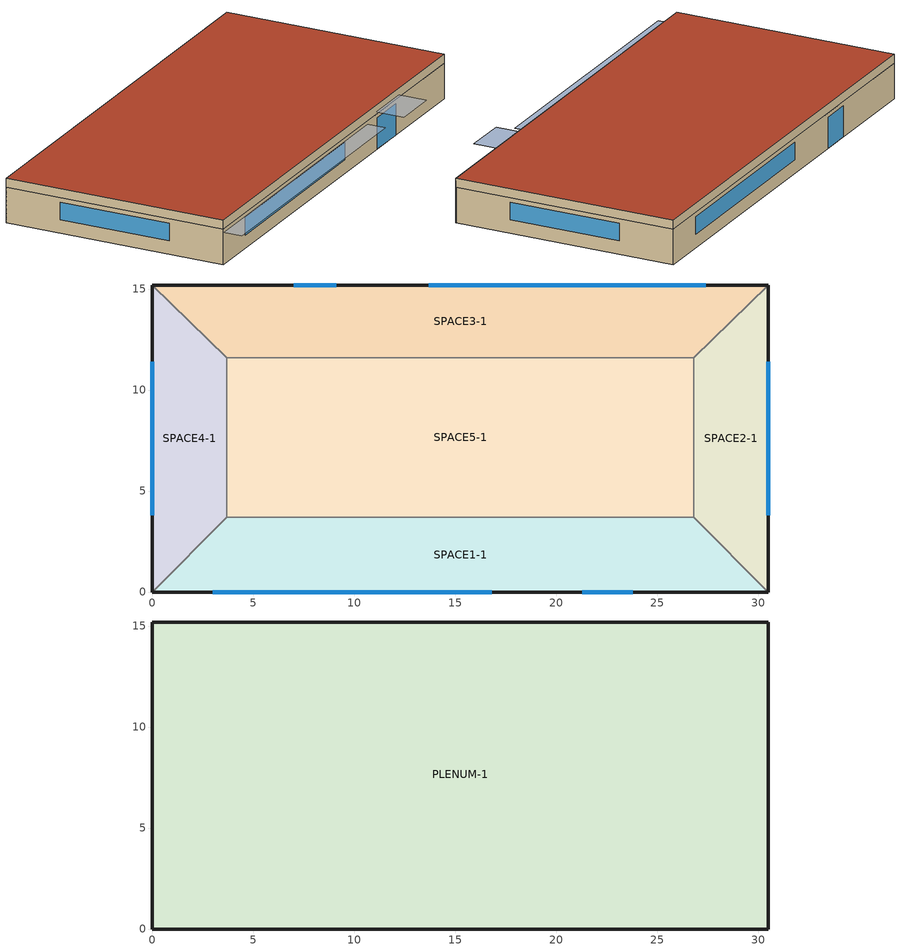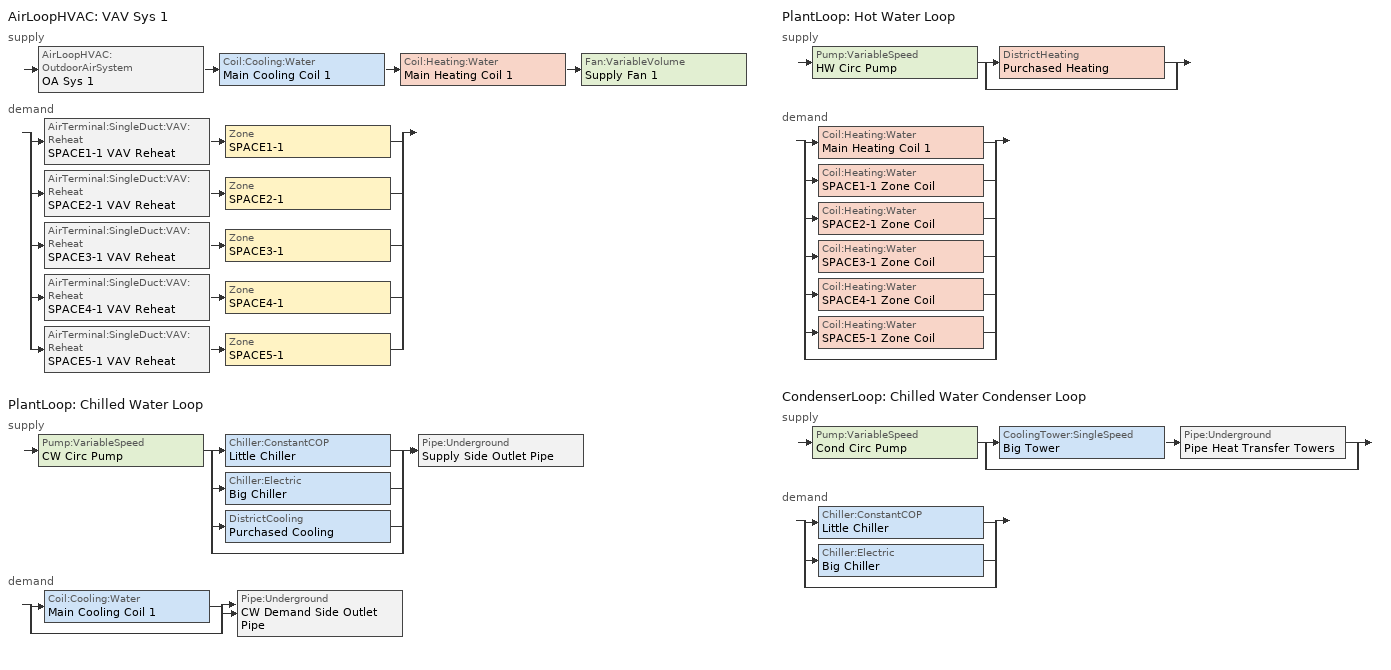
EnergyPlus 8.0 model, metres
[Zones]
SPACE1-1
 floor ground (FLOOR-SLAB-1): 26.8,3.7 30.5,0 0,0 3.7,3.7 z0
 wall outside (WALL-1): 0,0 30.5,0 z0:2.4
 wall to SPACE2-1 (INT-WALL-1): 30.5,0 26.8,3.7 z0:2.4
 wall to SPACE4-1 (INT-WALL-1): 3.7,3.7 0,0 z0:2.4
 wall to SPACE5-1 (INT-WALL-1): 26.8,3.7 3.7,3.7 z0:2.4
 window (Dbl Clr 3mm/13mm Air): 3,0 16.8,0 z0.9:2.1
 window (Sgl Grey 3mm): 21.3,0 23.8,0 z0:2.1
SPACE2-1
 floor ground (FLOOR-SLAB-1): 26.8,11.6 30.5,15.2 30.5,0 26.8,3.7 z0
 wall outside (WALL-1): 30.5,0 30.5,15.2 z0:2.4
 wall to SPACE3-1 (INT-WALL-1): 30.5,15.2 26.8,11.6 z0:2.4
 wall to SPACE5-1 (INT-WALL-1): 26.8,11.6 26.8,3.7 z0:2.4
 window (Dbl Clr 3mm/13mm Air): 30.5,3.8 30.5,11.4 z0.9:2.1
SPACE3-1
 floor ground (FLOOR-SLAB-1): 26.8,11.6 3.7,11.6 0,15.2 30.5,15.2 z0
 wall outside (WALL-1): 30.5,15.2 0,15.2 z0:2.4
 wall to SPACE4-1 (INT-WALL-1): 0,15.2 3.7,11.6 z0:2.4
 wall to SPACE5-1 (INT-WALL-1): 3.7,11.6 26.8,11.6 z0:2.4
 window (Dbl Clr 3mm/13mm Air): 27.4,15.2 13.7,15.2 z0.9:2.1
 window (Sgl Grey 3mm): 9.1,15.2 7,15.2 z0:2.1
SPACE4-1
 floor ground (FLOOR-SLAB-1): 3.7,3.7 0,0 0,15.2 3.7,11.6 z0
 wall outside (WALL-1): 0,15.2 0,0 z0:2.4
 wall to SPACE5-1 (INT-WALL-1): 3.7,3.7 3.7,11.6 z0:2.4
 window (Dbl Clr 3mm/13mm Air): 0,11.4 0,3.8 z0.9:2.1
SPACE5-1
 floor ground (FLOOR-SLAB-1): 26.8,11.6 26.8,3.7 3.7,3.7 3.7,11.6 z0
PLENUM-1
 floor to SPACE1-1 (CLNG-1): 26.8,3.7 30.5,0 0,0 3.7,3.7 z2.4
 floor to SPACE2-1 (CLNG-1): 26.8,11.6 30.5,15.2 30.5,0 26.8,3.7 z2.4
 floor to SPACE3-1 (CLNG-1): 26.8,11.6 3.7,11.6 0,15.2 30.5,15.2 z2.4
 floor to SPACE4-1 (CLNG-1): 3.7,3.7 0,0 0,15.2 3.7,11.6 z2.4
 floor to SPACE5-1 (CLNG-1): 26.8,11.6 26.8,3.7 3.7,3.7 3.7,11.6 z2.4
 wall outside (WALL-1): 0,0 30.5,0 30.5,15.2 0,15.2 0,0 z2.4:3
 roof outside (ROOF-1): 0,15.2 0,0 30.5,0 30.5,15.2 z3
shading: 0,-1.3 0,0 19.8,0 19.8,-1.3 z2.2; 21,-2 21,0 24.1,0 24.1,-2 z2.6
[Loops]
AirLoopHVAC 'VAV Sys 1'
 supply: AirLoopHVAC:OutdoorAirSystem 'OA Sys 1' > Coil:Cooling:Water 'Main Cooling Coil 1' > Coil:Heating:Water 'Main Heating Coil 1' > Fan:VariableVolume 'Supply Fan 1'
 demand: split
  | AirTerminal:SingleDuct:VAV:Reheat 'SPACE1-1 VAV Reheat' > Zone 'SPACE1-1'
  | AirTerminal:SingleDuct:VAV:Reheat 'SPACE2-1 VAV Reheat' > Zone 'SPACE2-1'
  | AirTerminal:SingleDuct:VAV:Reheat 'SPACE3-1 VAV Reheat' > Zone 'SPACE3-1'
  | AirTerminal:SingleDuct:VAV:Reheat 'SPACE4-1 VAV Reheat' > Zone 'SPACE4-1'
  | AirTerminal:SingleDuct:VAV:Reheat 'SPACE5-1 VAV Reheat' > Zone 'SPACE5-1'
PlantLoop 'Chilled Water Loop'
 supply: Pump:VariableSpeed 'CW Circ Pump' > split
  | Chiller:ConstantCOP 'Little Chiller'
  | Chiller:Electric 'Big Chiller'
  | DistrictCooling 'Purchased Cooling'
  | bypass
  join > Pipe:Underground 'Supply Side Outlet Pipe'
 demand: split
  | Coil:Cooling:Water 'Main Cooling Coil 1'
  | bypass
  join > Pipe:Underground 'CW Demand Side Outlet Pipe'
PlantLoop 'Hot Water Loop'
 supply: Pump:VariableSpeed 'HW Circ Pump' > split
  | DistrictHeating 'Purchased Heating'
  | bypass
 demand: split
  | Coil:Heating:Water 'Main Heating Coil 1'
  | Coil:Heating:Water 'SPACE1-1 Zone Coil'
  | Coil:Heating:Water 'SPACE2-1 Zone Coil'
  | Coil:Heating:Water 'SPACE3-1 Zone Coil'
  | Coil:Heating:Water 'SPACE4-1 Zone Coil'
  | Coil:Heating:Water 'SPACE5-1 Zone Coil'
  | bypass
CondenserLoop 'Chilled Water Condenser Loop'
 supply: Pump:VariableSpeed 'Cond Circ Pump' > split
  | CoolingTower:SingleSpeed 'Big Tower' > Pipe:Underground 'Pipe Heat Transfer Towers'
  | bypass
 demand: split
  | Chiller:ConstantCOP 'Little Chiller'
  | Chiller:Electric 'Big Chiller'
  | bypass
[Building]
Building: North Axis {deg}=30; Terrain=City; Loads Convergence Tolerance Value=0.04; Temperature Convergence Tolerance Value {deltaC}=0.4; Solar Distribution=FullExterior; Maximum Number of Warmup Days=25; Minimum Number of Warmup Days=6
[Site:Location]
CHICAGO_IL_USA TMY2-94846: Latitude {deg}=41.78; Longitude {deg}=-87.75; Time Zone {hr}=-6; Elevation {m}=190
[SizingPeriod:DesignDay] Day of Month=21; Humidity Condition Type=Wetbulb; Barometric Pressure {Pa}=99063; Rain Indicator=No; Snow Indicator=No; Daylight Saving Time Indicator=No; Solar Model Indicator=ASHRAEClearSky
Name | Month | Day Type | Maximum Dry-Bulb Temperature {C} | Daily Dry-Bulb Temperature Range {deltaC} | Wetbulb or DewPoint at Maximum Dry-Bulb {C} | Wind Speed {m/s} | Wind Direction {deg} | Sky Clearness
CHICAGO_IL_USA Annual Cooling 1% Design Conditions DB/MCWB | 7 | SummerDesignDay | 31.5 | 10.7 | 23 | 5.3 | 230 | 1
CHICAGO_IL_USA Annual Heating 99% Design Conditions DB | 1 | WinterDesignDay | -17.3 | 0 | -17.3 | 4.9 | 270 | 0
[Site:GroundTemperature:BuildingSurface]
20.03, 20.03, 20.13, 20.3, 20.43, 20.52, 20.62, 20.77, 20.78, 20.55, 20.44, 20.2
[Site:GroundTemperature:Deep]
16.1, 16.1, 16.1, 16.1, 16.1, 16.1, 16.1, 16.1, 16.1, 16.1, 16.1, 16.1
[Material] Thermal Absorptance=0.9
Name | Roughness | Thickness {m} | Conductivity {W/m-K} | Density {kg/m3} | Specific Heat {J/kg-K} | Solar Absorptance | Visible Absorptance
RG01 | Rough | 0.0127 | 1.442 | 881 | 1674 | 0.65 | 0.65
BR01 | VeryRough | 0.0095 | 0.162 | 1121 | 1464 | 0.7 | 0.7
IN46 | VeryRough | 0.0762 | 0.023 | 24 | 1590 | 0.5 | 0.5
WD01 | MediumSmooth | 0.0191 | 0.115 | 513 | 1381 | 0.78 | 0.78
PW03 | MediumSmooth | 0.0127 | 0.115 | 545 | 1213 | 0.78 | 0.78
IN02 | Rough | 0.0901 | 0.043 | 10 | 837 | 0.75 | 0.75
GP01 | MediumSmooth | 0.0127 | 0.16 | 801 | 837 | 0.75 | 0.75
GP02 | MediumSmooth | 0.0159 | 0.16 | 801 | 837 | 0.75 | 0.75
CC03 | MediumRough | 0.1016 | 1.31 | 2243 | 837 | 0.65 | 0.65
Buried Pipe Soil | Smooth | 1.5 | 0.36 | 2000 | 1200 | 0.5 | 0.5
Buried Pipe Steel | Smooth | 3.00E-03 | 45.31 | 7833 | 500 | 0.5 | 0.5
Buried Pipe Insulation | VeryRough | 3.0E-02 | 4.0E-02 | 91 | 836 | 0.5 | 0.5
[Material:NoMass]
MAT-CLNG-1: Roughness=Rough; Thermal Resistance {m2-K/W}=0.652259; Thermal Absorptance=0.65; Solar Absorptance=0.65; Visible Absorptance=0.65
[Material:AirGap]
AL21: Thermal Resistance {m2-K/W}=0.157
[WindowMaterial:Glazing] Optical Data Type=SpectralAverage; Thickness {m}=0.003; Infrared Transmittance at Normal Incidence=0; Front Side Infrared Hemispherical Emissivity=0.84; Back Side Infrared Hemispherical Emissivity=0.84; Conductivity {W/m-K}=0.9
Name | Solar Transmittance at Normal Incidence | Front Side Solar Reflectance at Normal Incidence | Back Side Solar Reflectance at Normal Incidence | Visible Transmittance at Normal Incidence | Front Side Visible Reflectance at Normal Incidence | Back Side Visible Reflectance at Normal Incidence
CLEAR 3MM | 0.837 | 0.075 | 0.075 | 0.898 | 0.081 | 0.081
GREY 3MM | 0.626 | 0.061 | 0.061 | 0.611 | 0.061 | 0.061
[WindowMaterial:Gas]
AIR 13MM: Gas Type=Air; Thickness {m}=0.0127
[Construction]
ROOF-1: RG01, BR01, IN46, WD01
WALL-1: WD01, PW03, IN02, GP01
CLNG-1: MAT-CLNG-1
FLOOR-SLAB-1: CC03
INT-WALL-1: GP02, AL21, GP02
Dbl Clr 3mm/13mm Air: CLEAR 3MM, AIR 13MM, CLEAR 3MM
Sgl Grey 3mm: GREY 3MM
Insulated Buried Pipe: Buried Pipe Insulation, Buried Pipe Steel
[Zone] Type=1; Multiplier=1
Name | Ceiling Height {m} | Volume {m3}
PLENUM-1 | 0.6096 | 283.2
SPACE1-1; SPACE3-1 | 2.4384 | 239.247
SPACE2-1; SPACE4-1 | 2.4384 | 103.311
SPACE5-1 | 2.4384 | 447.683
[People] Number of People Schedule==$occupySched; Number of People Calculation Method=people; Fraction Radiant=0.3; Activity Level Schedule=ActSchd; Carbon Dioxide Generation Rate {m3/s-W}=3.82E-8; Mean Radiant Temperature Calculation Type=zoneaveraged; Work Efficiency Schedule=Work Eff Sch; Clothing Insulation Schedule=Clothing Sch; Air Velocity Schedule=Air Velo Sch; Thermal Comfort Model 1 Type=FANGER
Name | Zone or ZoneList | Number of People
SPACE1-1 People 1 | SPACE1-1 | 11
SPACE2-1 People 1 | SPACE2-1 | 5
SPACE3-1 People 1 | SPACE3-1 | 11
SPACE4-1 People 1 | SPACE4-1 | 5
SPACE5-1 People 1 | SPACE5-1 | 20
[Lights] Schedule==$lightsSched; Design Level Calculation Method=LightingLevel; Return Air Fraction=0.2; Fraction Radiant=0.59; Fraction Visible=0.2; Fraction Replaceable=0
Name | Zone or ZoneList | Lighting Level {W}
SPACE1-1 Lights 1 | SPACE1-1 | 1584
SPACE2-1 Lights 1 | SPACE2-1 | 684
SPACE3-1 Lights 1 | SPACE3-1 | 1584
SPACE4-1 Lights 1 | SPACE4-1 | 684
SPACE5-1 Lights 1 | SPACE5-1 | 2964
[ElectricEquipment] Schedule==$equipSched; Design Level Calculation Method=EquipmentLevel; Fraction Latent=0; Fraction Radiant=0.3; Fraction Lost=0
Name | Zone or ZoneList | Design Level {W}
SPACE1-1 ElecEq 1 | SPACE1-1 | 1056
SPACE2-1 ElecEq 1 | SPACE2-1 | 456
SPACE3-1 ElecEq 1 | SPACE3-1 | 1056
SPACE4-1 ElecEq 1 | SPACE4-1 | 456
SPACE5-1 ElecEq 1 | SPACE5-1 | 1976
[ZoneInfiltration:DesignFlowRate] Schedule=INFIL-SCH; Design Flow Rate Calculation Method=flow/zone; Constant Term Coefficient=0; Temperature Term Coefficient=0; Velocity Term Coefficient=0.2237; Velocity Squared Term Coefficient=0
Name | Zone or ZoneList | Design Flow Rate {m3/s}
SPACE1-1 Infil 1 | SPACE1-1 | 0.0167
SPACE2-1 Infil 1 | SPACE2-1 | 0.00717
SPACE3-1 Infil 1 | SPACE3-1 | 0.0167
SPACE4-1 Infil 1 | SPACE4-1 | 0.00717
SPACE5-1 Infil 1 | SPACE5-1 | 0.031089
[Sizing:Zone] Zone Cooling Design Supply Air Temperature Input Method=SupplyAirTemperature; Zone Cooling Design Supply Air Temperature {C}=14; Zone Heating Design Supply Air Temperature Input Method=SupplyAirTemperature; Zone Heating Design Supply Air Temperature {C}=50; Zone Cooling Design Supply Air Humidity Ratio {kgWater/kgDryAir}=0.009; Zone Heating Design Supply Air Humidity Ratio {kgWater/kgDryAir}=0.004; Zone Heating Sizing Factor=0; Zone Cooling Sizing Factor=0; Cooling Design Air Flow Method=DesignDay; Cooling Design Air Flow Rate {m3/s}=0; Heating Design Air Flow Method=DesignDay; Heating Design Air Flow Rate {m3/s}=0
Name | Design Specification Outdoor Air Object
SPACE1-1 | SZ DSOA SPACE1-1
SPACE2-1 | SZ DSOA SPACE2-1
SPACE3-1 | SZ DSOA SPACE3-1
SPACE4-1 | SZ DSOA SPACE4-1
SPACE5-1 | SZ DSOA SPACE5-1
[DesignSpecification:OutdoorAir] Outdoor Air Method=flow/person; Outdoor Air Flow per Person {m3/s-person}=0.00944; Outdoor Air Flow per Zone Floor Area {m3/s-m2}=0; Outdoor Air Flow per Zone {m3/s}=0
SZ DSOA SPACE1-1; SZ DSOA SPACE2-1; SZ DSOA SPACE3-1; SZ DSOA SPACE4-1; SZ DSOA SPACE5-1
[Sizing:System]
VAV Sys 1: Type of Load to Size On=sensible; Design Outdoor Air Flow Rate {m3/s}=autosize; Minimum System Air Flow Ratio=0.3; Preheat Design Temperature {C}=7; Preheat Design Humidity Ratio {kgWater/kgDryAir}=0.008; Precool Design Temperature {C}=11; Precool Design Humidity Ratio {kgWater/kgDryAir}=0.008; Central Cooling Design Supply Air Temperature {C}=12.8; Central Heating Design Supply Air Temperature {C}=16.7; Sizing Option=noncoincident; 100% Outdoor Air in Cooling=no; 100% Outdoor Air in Heating=no; Central Cooling Design Supply Air Humidity Ratio {kgWater/kgDryAir}=0.008; Central Heating Design Supply Air Humidity Ratio {kgWater/kgDryAir}=0.008; Cooling Design Air Flow Method=DesignDay; Cooling Design Air Flow Rate {m3/s}=0; Heating Design Air Flow Method=DesignDay; Heating Design Air Flow Rate {m3/s}=0
[AirLoopHVAC]
VAV Sys 1: Design Supply Air Flow Rate {m3/s}=autosize
[AvailabilityManager:Scheduled]
VAV Sys 1 Avail: Schedule=FanAvailSched
[SetpointManager:Scheduled] Control Variable=Temperature
Name | Schedule | Setpoint Node or NodeList
Supply Air Temp Manager 1 | Seasonal Reset Supply Air Temp Sch | VAV Sys 1 Outlet Node
Chilled Water Loop Setpoint Manager | CW Loop Temp Schedule | Chilled Water Loop Setpoint Node List
Big Chiller Setpoint Manager | CW Loop Temp Schedule | Big Chiller Outlet Node
Little Chiller Setpoint Manager | CW Loop Temp Schedule | Little Chiller Outlet Node
Hot Water Loop Setpoint Manager | HW Loop Temp Schedule | Hot Water Loop Setpoint Node List
[SetpointManager:MixedAir]
Mixed Air Temp Manager 1: Control Variable=Temperature; Setpoint Node or NodeList=Main Branch SetPoint Node List
[Controller:WaterCoil] Control Variable=Temperature; Actuator Variable=FLOW; Controller Convergence Tolerance {deltaC}=0.002; Minimum Actuated Flow {m3/s}=0
Name | Action | Maximum Actuated Flow {m3/s}
Central Cooling Coil Contoller 1 | Reverse | 0.0033
Central Heating Coil Contoller 1 | Normal | 0.0043
[Controller:OutdoorAir]
OA Controller 1: Minimum Outdoor Air Flow Rate {m3/s}=autosize; Maximum Outdoor Air Flow Rate {m3/s}=autosize; Economizer Control Type=FixedDryBulb; Economizer Control Action Type=ModulateFlow; Economizer Maximum Limit Dry-Bulb Temperature {C}=19; Economizer Minimum Limit Dry-Bulb Temperature {C}=4; Lockout Type=NoLockout; Minimum Limit Type=FixedMinimum; Minimum Outdoor Air Schedule=Min OA Sched
[Zone equipment]
SPACE1-1: SPACE1-1 VAV Reheat
SPACE2-1: SPACE2-1 VAV Reheat
SPACE3-1: SPACE3-1 VAV Reheat
SPACE4-1: SPACE4-1 VAV Reheat
SPACE5-1: SPACE5-1 VAV Reheat
[AirTerminal:SingleDuct:VAV:Reheat] Availability Schedule=ReheatCoilAvailSched; Maximum Air Flow Rate {m3/s}=autosize; Zone Minimum Air Flow Input Method=Constant; Constant Minimum Air Flow Fraction=0.3; Maximum Hot Water or Steam Flow Rate {m3/s}=0.002; Minimum Hot Water or Steam Flow Rate {m3/s}=0; Convergence Tolerance=0.001; Damper Heating Action=Reverse; Maximum Flow per Zone Floor Area During Reheat {m3/s-m2}=AUTOCALCULATE; Maximum Flow Fraction During Reheat=AUTOCALCULATE
Name | Reheat Coil
SPACE1-1 VAV Reheat | SPACE1-1 Zone Coil
SPACE2-1 VAV Reheat | SPACE2-1 Zone Coil
SPACE3-1 VAV Reheat | SPACE3-1 Zone Coil
SPACE4-1 VAV Reheat | SPACE4-1 Zone Coil
SPACE5-1 VAV Reheat | SPACE5-1 Zone Coil
[ZoneControl:Thermostat] Control Type Schedule=Zone Control Type Sched; Control 1=CoolingSetPoint; Control 2=HeatingSetpoint; Control 3=DualSetPoint
Name | Zone or ZoneList
SPACE1-1 Control | SPACE1-1
SPACE2-1 Control | SPACE2-1
SPACE3-1 Control | SPACE3-1
SPACE4-1 Control | SPACE4-1
SPACE5-1 Control | SPACE5-1
[ThermostatSetpoint:SingleHeating]
HeatingSetpoint: Setpoint Temperature Schedule=Htg-SetP-Sch
[ThermostatSetpoint:SingleCooling]
CoolingSetpoint: Setpoint Temperature Schedule=Clg-SetP-Sch
[ThermostatSetpoint:DualSetpoint]
DualSetPoint: Heating Setpoint Temperature Schedule=Htg-SetP-Sch; Cooling Setpoint Temperature Schedule=Clg-SetP-Sch
[AirLoopHVAC:ReturnPlenum]
Return-Plenum-1: Zone=PLENUM-1
[Coil:Cooling:Water]
Main Cooling Coil 1: Availability Schedule=CoolingCoilAvailSched; Design Water Flow Rate {m3/s}=0.0033; Design Air Flow Rate {m3/s}=2.284; Design Inlet Water Temperature {C}=7.222; Design Inlet Air Temperature {C}=26.667; Design Outlet Air Temperature {C}=14.389; Design Inlet Air Humidity Ratio {kgWater/kgDryAir}=0.0167; Design Outlet Air Humidity Ratio {kgWater/kgDryAir}=0.0099; Type of Analysis=SimpleAnalysis; Heat Exchanger Configuration=CrossFlow
[Coil:Heating:Water] Availability Schedule=ReheatCoilAvailSched; U-Factor Times Area Value {W/K}=5000; Performance Input Method=UFactorTimesAreaAndDesignWaterFlowRate; Rated Capacity {W}=autosize; Rated Inlet Water Temperature {C}=82.2; Rated Inlet Air Temperature {C}=16.6; Rated Outlet Water Temperature {C}=71.1; Rated Outlet Air Temperature {C}=32.2
Name | Maximum Water Flow Rate {m3/s}
SPACE1-1 Zone Coil; SPACE2-1 Zone Coil; SPACE3-1 Zone Coil; SPACE4-1 Zone Coil; SPACE5-1 Zone Coil | 0.002
Main Heating Coil 1 | 0.0043
[Fan:VariableVolume]
Supply Fan 1: Availability Schedule=FanAvailSched; Fan Efficiency=0.7; Pressure Rise {Pa}=600; Maximum Flow Rate {m3/s}=autosize; Fan Power Minimum Flow Rate Input Method=Fraction; Fan Power Minimum Flow Fraction=0.25; Motor Efficiency=0.9; Motor In Airstream Fraction=1; Fan Power Coefficient 1=0.350712; Fan Power Coefficient 2=0.308505; Fan Power Coefficient 3=-0.541374; Fan Power Coefficient 4=0.871988; Fan Power Coefficient 5=0
[PlantLoop] Fluid Type=Water; Minimum Loop Flow Rate {m3/s}=0; Load Distribution Scheme=Optimal
Name | Plant Equipment Operation Scheme | Maximum Loop Temperature {C} | Minimum Loop Temperature {C} | Maximum Loop Flow Rate {m3/s} | Plant Loop Volume {m3} autocalculate =$loopVolume | Plant Loop Volume {m3}
Chilled Water Loop | CW Loop Operation | 98 | 1 | 0.0022 | =$loopVolume
Hot Water Loop | Hot Loop Operation | 100 | 10 | 0.0043 |  | autocalculate
[Pipe:Underground] Construction=Insulated Buried Pipe; Sun Exposure=SunExposed; Pipe Inside Diameter {m}=0.05; Pipe Length {m}==$pipeL; Soil Material=Buried Pipe Soil; Average Soil Surface Temperature {C}=13; Amplitude of Soil Surface Temperature {C}=1.5; Phase Constant of Soil Surface Temperature {days}=30
CW Demand Side Outlet Pipe; Supply Side Outlet Pipe; Pipe Heat Transfer Towers
[PlantEquipmentOperationSchemes]
Name | Control Scheme 1 | Control Scheme 1 Schedule | Control Scheme 2 | Control Scheme 2 Schedule
CW Loop Operation | Peak Operation | On Peak | Peak Operation | Off Peak
Hot Loop Operation | Purchased Only | ON
[PlantEquipmentOperation:CoolingLoad] Load Range 1 Lower Limit {W}=0
Name | Load Range 1 Upper Limit {W} | Range 1 Equipment List
Peak Operation | 500000 | Electric Only
Off Peak Operation | 900000 | Electric Only
Year Round Tower Operation | 90000000 | All Towers
[PlantEquipmentList]
Chiller Plant; Electric Only: Big Chiller
Chiller Plant and Purchased: Big Chiller, Purchased Cooling
Purchased Only: Purchased Cooling
All Chillers: Big Chiller, Little Chiller
heating plant: Purchased Heating
[DistrictCooling]
Purchased Cooling: Nominal Capacity {W}=680000
[Chiller:Electric]
Big Chiller: Condenser Type=WaterCooled; Nominal Capacity {W}=100000; Nominal COP {W/W}=2.75; Minimum Part Load Ratio=0.15; Maximum Part Load Ratio=1; Optimum Part Load Ratio=0.65; Design Condenser Inlet Temperature {C}=29.44; Temperature Rise Coefficient=2.682759; Design Chilled Water Outlet Temperature {C}=6.667; Design Chilled Water Flow Rate {m3/s}=0.0011; Design Condenser Fluid Flow Rate {m3/s}=0.0011; Coefficient 1 of Capacity Ratio Curve=0.944836; Coefficient 2 of Capacity Ratio Curve=-0.0570088; Coefficient 3 of Capacity Ratio Curve=-0.00185486; Coefficient 1 of Power Ratio Curve=1.907846; Coefficient 2 of Power Ratio Curve=-1.20499; Coefficient 3 of Power Ratio Curve=0.263462; Coefficient 1 of Full Load Ratio Curve=0.03303; Coefficient 2 of Full Load Ratio Curve=0.6852; Coefficient 3 of Full Load Ratio Curve=0.2818; Chilled Water Outlet Temperature Lower Limit {C}=5; Chiller Flow Mode=LeavingSetpointModulated
[Chiller:ConstantCOP]
Little Chiller: Nominal Capacity {W}=25000; Nominal COP {W/W}=2.5; Design Chilled Water Flow Rate {m3/s}=0.0011; Design Condenser Water Flow Rate {m3/s}=0.0011; Condenser Type=WaterCooled; Chiller Flow Mode=LeavingSetpointModulated
[Pump:VariableSpeed] Rated Flow Rate {m3/s}=0.0043; Rated Pump Head {Pa}=300000; Rated Power Consumption {W}=2000; Motor Efficiency=0.87; Fraction of Motor Inefficiencies to Fluid Stream=0; Coefficient 1 of the Part Load Performance Curve=0; Coefficient 2 of the Part Load Performance Curve=1; Coefficient 3 of the Part Load Performance Curve=0; Coefficient 4 of the Part Load Performance Curve=0; Minimum Flow Rate {m3/s}=0; Pump Control Type=INTERMITTENT
CW Circ Pump; Cond Circ Pump; HW Circ Pump
[CondenserLoop]
Chilled Water Condenser Loop: Fluid Type=Water; Condenser Equipment Operation Scheme=Tower Loop Operation; Maximum Loop Temperature {C}=80; Minimum Loop Temperature {C}=10; Maximum Loop Flow Rate {m3/s}=0.0011; Minimum Loop Flow Rate {m3/s}=0; Condenser Loop Volume {m3}=autocalculate; Load Distribution Scheme=Sequential
[SetpointManager:FollowOutdoorAirTemperature]
MyCondenserControl: Control Variable=Temperature; Reference Temperature Type=OutdoorAirWetBulb; Offset Temperature Difference {deltaC}==$condSP; Maximum Setpoint Temperature {C}=80; Minimum Setpoint Temperature {C}=10; Setpoint Node or NodeList=Condenser Supply Outlet Node
[CondenserEquipmentOperationSchemes]
Tower Loop Operation: Control Scheme 1=Year Round Tower Operation; Control Scheme 1 Schedule=ON
[CondenserEquipmentList]
All Towers: Big Tower
[CoolingTower:SingleSpeed]
Big Tower: Design Water Flow Rate {m3/s}=0.0011; Design Air Flow Rate {m3/s}=16; Fan Power at Design Air Flow Rate {W}=1000; U-Factor Times Area Value at Design Air Flow Rate {W/K}=1750; Air Flow Rate in Free Convection Regime {m3/s}=0; U-Factor Times Area Value at Free Convection Air Flow Rate {W/K}=0; Performance Input Method=UFactorTimesAreaAndDesignWaterFlowRate
[PlantEquipmentOperation:HeatingLoad]
Purchased Only: Load Range 1 Lower Limit {W}=0; Load Range 1 Upper Limit {W}=1000000; Range 1 Equipment List=heating plant
[DistrictHeating]
Purchased Heating: Nominal Capacity {W}=1000000
[EnergyManagementSystem:Sensor]
Name | Output:Variable Index Key | Output:Variable
OutdoorTemp | Environment | Site Outdoor Air Drybulb Temperature
ppd1 | SPACE1-1 PEOPLE 1 | Zone Thermal Comfort Fanger Model PPD
ppd2 | SPACE2-1 PEOPLE 1 | Zone Thermal Comfort Fanger Model PPD
ppd3 | SPACE3-1 PEOPLE 1 | Zone Thermal Comfort Fanger Model PPD
ppd4 | SPACE4-1 PEOPLE 1 | Zone Thermal Comfort Fanger Model PPD
ppd5 | SPACE5-1 PEOPLE 1 | Zone Thermal Comfort Fanger Model PPD
occ1 | SPACE1-1 | Zone People Occupant Count
occ2 | SPACE2-1 | Zone People Occupant Count
occ3 | SPACE3-1 | Zone People Occupant Count
occ4 | SPACE4-1 | Zone People Occupant Count
occ5 | SPACE5-1 | Zone People Occupant Count
[EnergyManagementSystem:Actuator]
OutdoorTemperature: Environment; Weather Data; Outdoor Dry Bulb
OutdoorDewPoint: Environment; Weather Data; Outdoor Dew Point
OutdoorRelativeHumidity: Environment; Weather Data; Outdoor Relative Humidity
DiffuseSolar: Environment; Weather Data; Diffuse Solar
DirectSolar: Environment; Weather Data; Direct Solar
[EnergyManagementSystem:ProgramCallingManager]
Weather Calling Manager: BeginNewEnvironment; SetWeatherFunction
Comfort Calling Manager: InsideHVACSystemIterationLoop; SetComfortFunction
[EnergyManagementSystem:Program]
SetWeatherFunction: Set OutdoorTemperature = 40; Set OutdoorDewPoint = 14; Set OutdoorRelativeHumidity = 60; Set DiffuseSolar = 0; Set DirectSolar = 0
SetComfortFunction: Set TotPeopl = (occ1 + occ2 + occ3 + occ4 + occ5); Set SumNum = occ1*ppd1 + occ2*ppd2 + occ3*ppd3 + occ4*ppd4 + occ5*ppd5; Set OverallComfort = SumNum / TotPeopl
[EnergyManagementSystem:OutputVariable]
Weighted Average Building PPD [%]: OverallComfort; Averaged; ZoneTimeStep
[Schedule:Compact]
Work Eff Sch: Through: 12/31, For: Alldays, Until: 24:00, 0
Clothing Sch: Through: 12/31, For: Alldays, Until: 24:00, 1
Air Velo Sch: Through: 12/31, For: Alldays, Until: 24:00, 0.137
INFIL-SCH: Through: 3/31, For: AllDays, Until: 24:00, 1, Through: 10/31, For: AllDays, Until: 24:00, 0, Through: 12/31, For: AllDays, Until: 24:00, 1
ActSchd: Through: 12/31, For: AllDays, Until: 24:00, 117.24
Htg-SetP-Sch: Through: 12/31, For: SummerDesignDay, Until: 24:00, 12.8, For: WinterDesignDay, Until: 24:00, 21.1, For: WeekDays, Until: 7:00, 12.8, Until: 18:00, 21.1, Until: 24:00, 12.8, For: WeekEnds Holiday, Until: 7:00, 12.8, Until: 13:00, 21.1, Until: 24:00, 12.8, For: AllOtherDays, Until: 7:00, 12.8, Until: 18:00, 21.1, Until: 24:00, 12.8
Clg-SetP-Sch: Through: 12/31, For: SummerDesignDay, Until: 24:00, 22, For: WinterDesignDay, Until: 24:00, 28, For: WeekDays, Until: 6:00, 28, Until: 13:00, 22, Until: 17:00, =$roomSP, Until: 20:00, 22, Until: 24:00, 28, For: WeekEnds Holiday, Until: 24:00, 28, For: AllOtherDays, Until: 24:00, 28
Zone Control Type Sched: Through: 12/31, For: SummerDesignDay, Until: 24:00, 2, For: WinterDesignDay, Until: 24:00, 1, For: AllOtherDays, Until: 24:00, 4
Min OA Sched: Through: 12/31, For: Weekdays, Until: 6:00, 0.02, Until: 18:00, 1, Until: 24:00, 0.02, For: AllOtherDays, Until: 24:00, 0.02
FanAvailSched; ReheatCoilAvailSched: Through: 3/31, For: AllDays, Until: 24:00, 1, Through: 9/30, For: WeekDays, Until: 7:00, 1, Until: 17:00, 1, Until: 24:00, 1, For: SummerDesignDay WinterDesignDay, Until: 24:00, 1, For: AllOtherDays, Until: 24:00, 0, Through: 12/31, For: AllDays, Until: 24:00, 1
CoolingCoilAvailSched: Through: 3/31, For: AllDays, Until: 24:00, 0, Through: 9/30, For: WeekDays, Until: 7:00, 1, Until: 17:00, 1, Until: 24:00, 1, For: SummerDesignDay WinterDesignDay, Until: 24:00, 1, For: AllOtherDays, Until: 24:00, 0, Through: 12/31, For: AllDays, Until: 24:00, 0
CW Loop Temp Schedule: Through: 12/31, For: AllDays, Until: 13:00, 7.2, Until: 17:00, =$ChillerSP, Until: 24:00, 7.2
HW Loop Temp Schedule: Through: 12/31, For: AllDays, Until: 24:00, 82
Seasonal Reset Supply Air Temp Sch: Through: 3/31, For: AllDays, Until: 24:00, 16, Through: 9/30, For: AllDays, Until: 6:00, 16, Until: 13:00, 13, Until: 17:00, =$satSP, Until: 20:00, 13, Until: 24:00, 16, Through: 12/31, For: AllDays, Until: 24:00, 16
On: Through: 12/31, For: AllDays, Until: 24:00, 1
ON PEAK; OFF PEAK: Through: 12/31, For: AllDays, Until: 9:00, 1, Until: 18:00, 1, Until: 24:00, 1
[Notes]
PipeHeatTransfer_Underground.idf
Basic file description:  This input file shows user how to specify inputs to simulate heat transfer from pipes.
Example shown is a pipe of 100 m length in the condenser loop and can be used to study the
transport delay. Pipe is placed in the ground.
Highlights:              Heat Transfer from pipe when pipe is placed in underground
Simulation Location/Run: CHICAGO_IL_USA TMY2-94846, 2 design days, 1 run period,
Run Control executes the run periods using the weather file
Location:                Chicago, IL
Design Days:             CHICAGO_IL_USA Annual Heating 99% Design Conditions DB, MaxDB= -17.3?C
CHICAGO_IL_USA Annual Cooling 1% Design Conditions, MaxDB=  31.5?C MCWB=  23.0?C
Run Period (Weather File): full annual, CHICAGO_IL_USA TMY2-94846
Run Control:             Zone sizing with weather file run control (no design days run)
Building: Single floor rectangular building 100 ft x 50 ft. 5 zones - 4 exterior, 1 interior, zone height 8 feet.
Exterior zone depth is 12 feet. There is a 2 foot high return plenum: the overall building height is
10 feet. There are windows on all 4 facades; the south and north facades have glass doors.
The south facing glass is shaded by overhangs. The walls are woodshingle over plywood, R11 insulation,
and gypboard. The roof is a gravel built up roof with R-3 mineral board insulation and plywood sheathing.
The windows are of various single and double pane construction with 3mm and 6mm glass and either 6mm or
13mm argon or air gap.  The window to wall ratio is approxomately 0.29.
The south wall and door have overhangs.
The building is oriented 30 degrees east of north.
Floor Area:        463.6 m2 (5000 ft2)
Number of Stories: 1
Zone Description Details:
Internal gains description:     lighting is 1.5 watts/ft2, office equip is 1.0 watts/ft2. There is 1 occupant
per 100 ft2 of floor area. The infiltration is 0.25 air changes per hour.
Interzone Surfaces:             6 interzone surfaces (see diagram)
Internal Mass:                  None
Windows:                        4 ea.: 1) Double pane clear, 3mm glass, 13mm air gap
2) Double pane clear, 3mm glass, 13mm argon gap
3) Double pane clear, 6mm glass, 6mm air gap
4) Double pane lowE,  6mm lowE glass outside, 6mm air gap, 6mm clear glass
Doors:                          2 ea.:    Single pane grey,  3mm glass
Detached Shading:               None
Daylight:                       None
Natural Ventilation:            None
Compact Schedules:              Yes
HVAC:                           5 zone terminal reheat system using single constant volume air loop. Central chilled
water coil scheduled to provide 16 C winter and 13 C summer supply air temperature.
Terminal reheat coils trim supply air temperature to meet zone thermostat set point.
Thermostat setting at 20 C in winter with 15 C set back temperature, 24 C in summer
with 30 C set back temperature. Cooling coil off in winter, reheat coil on all year.
Zonal Equipment:                AirTerminal:SingleDuct:ConstantVolume:Reheat
Central Air Handling Equipment: Yes
System Equipment Autosize:      No (chilled water, condenser, and hot water loop volumes are autosized)
Purchased Cooling:              No
Purchased Heating:              No
Purchased Chilled Water:        Yes (only used if alternate priority control equipment list is selected)
Purchased Hot Water:            Yes
Coils:                          Coil:Cooling:Water:DetailedGeometry
Pumps:                          Pump:VariableSpeed
Boilers:                        None
Chillers:                       Chiller:Electric, water cooled condenser (PlantEquipmentOperation:CoolingLoad set up for     !                                 electric chiller only). Chiller:ConstantCOP or DistrictCooling may be used if      !                                 desired in various combinations by changing priority control equipment list name in COOLING !                                 LOAD RANGE BASED OPERATION object.
Towers:                         CoolingTower:SingleSpeed (leaving water set point = Wet bulb, each
towers UA = 175, water flow rate = 0.0011 m3/s, air flow rate = 8 m3/s, capacity is
determined using UA and Design Water Flow Rate method)
Standard Reports:               None
Timestep or Hourly Variables:   Timestep
Time bins Report:               None
HTML Report:                    None
Environmental Emissions:        None
Utility Tariffs:                None
